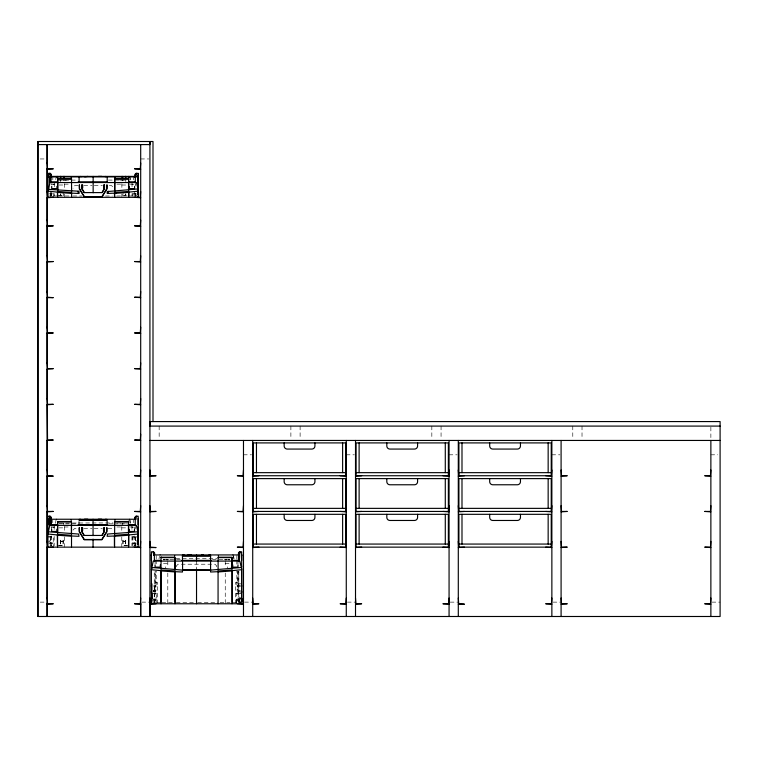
<?xml version="1.0" encoding="UTF-8"?>
<svg xmlns="http://www.w3.org/2000/svg" width="758" height="758" viewBox="0 0 758 758"><rect width="100%" height="100%" fill="white"/><g stroke="black" fill="none" stroke-linecap="round" stroke-linejoin="round"><path stroke-width="0.57" stroke-dasharray="3.79 2.84" d="M50.473 192.125L50.473 195.431L50.473 193.612M50.795 546.689L50.795 535.925L50.795 540.264L48.882 541.364M50.881 196.862L50.881 193.072M51.193 184.393L51.193 183.862M60.479 181.683L60.479 179.551M60.384 540.16L60.384 545.4M62.999 540.16L62.999 545.4L58.072 545.4M122.805 540.16L122.805 545.703L127.24 545.703M125.421 540.16L125.421 545.4M132.858 546.101L132.858 536.607L138.193 536.636M132.858 536.607L132.858 542.965L136.326 542.965M132.953 196.275L132.953 193.148M135.417 184.033L135.113 183.862M135.322 545.732L135.322 543.808M135.322 528.809L135.322 526.516M135.417 195.905L135.417 193.991M135.417 185.928L135.417 183.673M135.739 543.761L135.739 545.248L135.739 541.942L138.193 541.942M135.824 193.944L135.824 195.431L135.824 192.125M153.855 598.64L154.262 602.354M154.262 603.311L154.262 571.333M154.262 596.897L154.262 583.859L155.286 583.859L155.286 571.333M153.647 585.612L155.902 585.612L155.902 590.842L151.392 592.481M236.335 602.724L236.335 593.239L241.669 593.258M240.542 585.612L237.15 585.612L237.15 590.842L241.669 592.481L237.15 590.814M237.15 586.304L237.15 585.612M238.798 602.354L238.798 600.44M238.798 571.466L238.798 603.311M240.845 601.88L239.206 601.88L239.206 600.383M239.926 603.406L239.926 601.719L238.486 601.719L236.951 603.766M55.741 179.57L56.158 176.803M55.514 523.342L56.064 519.647M158.981 559.044L159.398 556.268M133.569 197.317L135.113 195.27L136.544 195.27M133.474 547.143L135.019 545.087L136.449 545.087M72.948 530.155L74.597 528.515L78.055 528.515M239.206 603.311L240.845 602.079M153.192 591.808L155.902 590.842M167.291 560.048L168.958 559.556M40.212 158.953L45.982 158.953M140.694 158.953L148.767 158.953M62.62 180.082L66.628 180.082M119.679 180.082L123.677 180.082M58.271 180.186L77.885 180.082M108.422 180.082L128.273 180.082M51.023 184.137L55.675 184.137M64.43 184.137L70.38 184.137M116.922 184.137L121.877 184.137M129.466 184.137L135.284 184.137M52.833 184.706L54.273 184.706M132.034 184.706L133.465 184.706M59.001 185.009L64.43 185.009M121.877 185.009L127.297 185.009M78.15 185.672L74.682 185.672L73.043 187.311L73.043 188.287M83.92 185.672L91.993 185.672M94.305 185.672L102.387 185.672M109.313 185.672L111.615 185.672L113.255 187.311L113.255 188.287M48.938 193.84L53.344 193.84M136.26 193.84L132.953 193.84L132.953 197.317M58.167 195.573L63.094 195.573L63.094 192.655M57.447 195.99L51.705 195.99L51.705 190.855M58.555 195.99L69.603 195.99M72.939 195.99L81.921 195.99M105.504 195.99L112.241 195.99M116.694 195.99L127.335 195.886M128.851 195.99L134.592 195.99L134.592 190.855M49.384 196.047L50.881 196.047M135.417 196.047L136.923 196.047M243.479 454.809L251.561 454.809M346.273 454.809L354.356 454.809M449.068 454.809L457.15 454.809M551.862 454.809L559.935 454.809M710.871 454.809L717.788 454.809M59.209 523.029L113.027 522.925M116.893 523.029L126.908 523.029M58.773 523.854L78.055 523.854M108.906 523.854L112.677 523.854M113.833 523.854L127.344 523.854M50.928 526.981L55.58 526.981M64.335 526.981L70.286 526.981M116.827 526.981L121.782 526.981M129.372 526.981L135.189 526.981M52.738 527.549L54.178 527.549M131.939 527.549L133.38 527.549M58.916 527.852L64.335 527.852M121.782 527.852L127.202 527.852M83.825 528.515L91.907 528.515M94.21 528.515L102.292 528.515M108.062 528.515L111.521 528.515L113.169 530.155M47.925 536.636L53.259 536.607L53.259 547.143M47.925 537.109L53.259 537.09M132.858 537.09L138.193 537.109M60.697 541.193L62.999 541.193M123.118 541.193L125.421 541.193M60.697 541.496L62.999 541.496M123.118 541.496L125.421 541.496M47.925 541.942L50.379 541.942L50.795 545.732M49.791 542.965L53.259 542.965M48.844 543.657L53.259 543.657M136.175 543.657L132.858 543.657L132.858 547.143M128.045 545.4L123.118 545.4L123.118 540.16M58.878 545.703L63.312 545.703L63.312 540.16M175.894 558.627L217.158 558.627M163.321 559.556L181.522 559.556M212.373 559.556L230.735 559.556M163.463 563.554L167.802 563.554M225.249 563.554L230.678 563.554M155.087 582.532L157.645 582.532L157.645 602.43M237.974 582.532L235.406 582.532L235.406 602.43M241.158 583.859L237.766 583.859L237.766 571.333M157.645 584.172L156.214 584.172L156.214 570.869M235.406 584.172L236.847 584.172L236.847 570.869M153.647 586.332L155.902 586.332L155.902 585.612M237.15 586.332L240.542 586.332M151.392 593.258L156.726 593.239L156.726 603.766M153.836 593.713L156.726 593.713M236.335 593.713L241.669 593.732M241.669 598.574L239.206 598.574L239.206 601.88M239.206 599.047L240.845 599.047M153.258 599.597L156.726 599.597M236.335 599.597L240.949 599.597M153.419 600.279L156.726 600.279M236.335 600.279L240.741 600.279M153.647 601.719L154.575 601.719L156.11 603.766M40.212 602.127L47.129 602.127M141.85 602.127L149.923 602.127M244.635 602.127L252.717 602.127M347.429 602.127L355.511 602.127M450.224 602.127L458.296 602.127M553.008 602.127L561.091 602.127M712.018 602.127L720.1 602.127M152.756 602.496L154.262 602.496M160.829 602.43L155.087 602.43L155.087 569.4M161.937 602.43L172.985 602.43M176.311 602.43L195.403 602.43M197.648 602.43L217.868 602.43M220.076 602.43L230.015 602.43M232.232 602.43L237.974 602.43L237.974 569.4M238.798 602.496L240.295 602.496M224.103 559.556L225.761 560.048M237.15 589.686L240.76 591.022M240.949 598.128L238.798 596.897L238.798 571.333M136.762 541.089L135.322 540.264L135.322 535.925L135.322 546.689M52.728 197.317L51.193 195.27L49.753 195.27L49.753 196.966M52.643 547.143L51.099 545.087L49.668 545.087L49.668 546.783M233.521 555.349L234.07 559.044M130.139 176.803L130.556 179.57M130.054 519.647L130.603 523.342M233.057 555.453L233.502 558.523M129.675 176.908L130.12 179.978M129.59 519.751L130.035 522.83M125.819 179.551L125.828 181.683M710.871 427.19L710.871 438.238M582.021 426.091L582.021 438.238M572.783 426.091L572.783 438.238M441.061 426.091L441.061 438.238M431.833 426.091L431.833 438.238M300.111 426.091L300.111 438.238M290.882 426.091L290.882 438.238M237.974 560.37L237.974 563.876M236.847 555.453L236.847 559.385M236.847 560.37L236.847 566.207M236.335 600.308L236.335 603.766M229.2 559.129L229.2 560.228M228.897 559.129L228.897 560.228M227.608 566.832L227.608 568.273M226.159 559.072L226.159 560.228M225.761 559.3L225.761 559.83M225.249 561.091L225.249 567.079M225.249 572.991L225.249 603.766M216.636 566.832L216.636 565.856L214.997 564.217L178.064 564.217L176.424 565.856L176.424 566.832M196.53 560.37L196.53 568.87M167.802 561.091L167.802 567.079M167.802 572.991L167.802 603.766M167.291 559.3L167.291 559.83M166.902 559.072L166.902 560.228M165.443 566.832L165.443 568.273M164.164 559.129L164.164 560.228M163.851 559.129L163.851 560.228M159.161 426.091L159.161 438.238M156.214 555.453L156.214 559.385M156.214 560.37L156.214 563.876M155.087 560.37L155.087 563.876M135.417 193.072L135.417 196.862M134.507 526.933L134.507 529.188M134.507 535.906L134.507 545.807M133.465 176.908L133.465 179.854M133.38 519.751L133.38 522.707M132.034 183.057L132.034 187.757M132.034 193.631L132.034 195.99M131.939 525.9L131.939 529.416M131.939 536.437L131.939 545.807M125.828 193.83L125.828 195.573L123.213 195.573L123.213 192.655M125.733 540.16L125.733 545.4M125.515 193.83L125.515 195.573M122.9 193.83L122.9 195.886M122.682 523.371L122.682 524.527M122.389 180.129L122.389 180.755M122.294 522.973L122.294 524.129M121.877 183.692L121.877 188.534M121.877 193.934L121.877 197.317M121.782 526.535L121.782 531.377M121.782 536.854L121.782 547.143M64.43 183.692L64.43 188.534M64.43 193.934L64.43 197.317M64.335 526.535L64.335 531.377M64.335 536.854L64.335 547.143M63.918 180.129L63.918 180.755M63.824 522.973L63.824 524.129M63.435 523.371L63.435 524.527M63.397 193.83L63.397 195.886M60.782 193.83L60.782 195.573M60.697 540.16L60.697 545.4M60.479 193.83L60.479 195.573M54.273 183.057L54.273 187.757M54.273 193.631L54.273 195.99M54.178 525.9L54.178 529.416M54.178 536.437L54.178 545.807M53.344 193.148L53.344 197.317M52.833 176.908L52.833 179.854M52.738 519.751L52.738 522.707M51.61 526.933L51.61 529.188M51.61 535.906L51.61 545.807M50.881 193.612L50.881 195.905M155.902 589.686L153.192 590.69L155.902 589.686"/><path stroke-width="1.14" d="M720.1 426.091L149.923 426.091L149.923 421.571L720.1 421.571L720.1 616.491L37.9 616.491L37.9 141.509L153.002 141.509L153.002 421.571M47.129 603.226L47.129 616.491L47.129 144.588L47.129 163.51M47.129 598.744L47.129 546.707M47.129 541.979L47.129 511.224M47.129 506.496L47.129 475.749M47.129 469.837L47.129 440.265M47.129 404.781L47.546 440.038L53.287 440.038L47.129 440.445M47.129 398.869L47.129 369.307M47.129 363.385L47.129 332.639M47.129 327.911L47.129 297.155M47.129 292.427L47.129 261.681M47.129 255.768L47.129 225.012M47.129 220.284L47.129 197.81M47.129 191.897L47.129 168.248M47.925 524.773L47.925 516.16M48.01 177.41L48.01 173.317M49.668 520.253L49.668 518.823L49.668 525.446M49.753 176.908L49.753 182.545L49.753 176.908L48.01 176.908M49.658 173.828L50.274 174.34M49.763 516.16L50.18 525.389M49.857 173.317L50.274 182.545M51.099 525.389L51.099 517.079L50.18 516.16L48.635 516.16M51.193 177.353L51.193 174.236L50.274 173.317L48.73 173.317M135.426 519.543L135.019 517.496M135.521 176.699L135.113 174.643M135.938 519.562L136.355 516.16M136.033 176.718L136.44 173.317M137.681 541.496L137.681 527.227L138.193 527.227M137.681 537.071L138.193 536.607M137.776 186.932L138.288 186.79L138.288 197.317M137.776 191.679L137.776 175.979L138.288 176.046M137.776 177.476L137.776 175.979M137.482 541.942L138.193 541.942L138.193 518.396M138.288 192.191L138.288 175.553M137.482 544.471L138.401 544.471L138.401 542.216L137.482 542.216M137.568 194.654L138.496 194.654L138.496 192.399L137.568 192.399M140.694 603.226L140.694 616.491L140.694 144.588M149.923 602.127L149.923 616.491L149.923 141.509L149.923 144.588L37.9 144.588M152.112 601.103L151.183 601.103L151.183 598.839L152.112 598.839M151.392 593.258L151.903 593.239L151.903 598.574L151.392 598.64L152.112 598.128M151.392 592.481L151.392 591.354M151.392 586.304L151.392 585.612M151.392 560.475L151.392 551.862M154.575 554.856L154.575 552.781L153.647 551.862L152.112 551.862M238.893 555.244L238.486 553.188M239.405 561.091L239.822 551.862M239.405 558.39L239.405 556.808M241.669 554.932L241.669 598.128M241.669 554.458L241.669 555.775M241.669 592.481L241.669 591.354M241.669 586.304L241.669 585.612M125.819 177.419L125.828 176.396M71.612 197.317L71.612 193.138L78.074 193.442L78.159 191.187L48.256 189.358L48.01 191.168L57.655 192.134L57.655 197.317M71.612 193.394L70.541 193.347L70.589 192.39L57.655 191.433L57.655 179.059M48.72 188.969L49.857 182.545L136.44 182.545L138.288 190.116M57.561 547.143L57.561 534.977L47.925 534.011L49.763 525.389L136.355 525.389L138.193 532.959M161.037 603.766L161.037 570.67L151.392 569.713L153.239 561.091L239.822 561.091L241.669 568.661L241.669 603.766M47.925 530.069L48.171 529.472M151.392 565.771L151.932 564.928M79.448 184.8L79.571 188.846L84.403 196.663L101.894 196.663L106.736 188.846L106.859 184.8M79.202 185.056L79.325 188.913L84.271 196.909L102.036 196.909L106.982 188.913L107.105 185.056M79.353 527.644L79.476 531.69L84.318 539.506L101.799 539.506L106.641 531.69L106.764 527.644M79.107 527.9L79.23 531.756L84.176 539.753L101.942 539.753L106.887 531.756L107.011 527.9M137.568 189.519L138.288 188.287M137.482 532.362L138.193 531.14M101.942 192.598L104.234 188.704L104.234 185.056M104.481 184.8L104.481 188.77L102.226 192.598L84.072 192.598L81.826 188.77L81.826 184.8M101.847 535.442L104.14 531.548L104.14 527.9M104.386 527.644L104.386 531.614L102.131 535.442L83.986 535.442L81.731 531.614L81.731 527.644M210.582 570.12L240.959 567.515M106.707 519.239L106.243 520.054L79.874 520.054L79.41 519.239M210.184 554.932L209.71 555.756L183.351 555.756L182.877 554.932M105.258 176.803L105.75 176.396M105.163 519.647L105.703 519.239M208.639 555.349L209.18 554.932M81.826 188.77L82.072 185.056M81.731 531.614L81.978 527.9M137.577 188.969L107.21 191.575L107.21 193.47L114.695 193.138L114.695 197.317M138.288 191.168L128.642 192.134L128.642 197.317M137.482 531.813L107.522 534.049L107.115 536.313L114.6 535.982L114.6 547.143M138.193 534.011L128.557 534.977L128.557 547.143M241.669 569.713L232.024 570.67L232.024 603.766M128.642 192.39L114.695 193.394M128.557 535.233L114.6 536.247M232.024 570.935L218.067 571.939M128.547 179.059L114.695 179.059L114.695 192.447L128.642 191.433L128.642 179.059M101.79 176.396L98.36 176.396M101.695 519.239L98.275 519.239M47.129 163.055L47.546 168.797L53.287 168.797L47.129 169.214M140.694 163.055L140.277 168.797L134.536 168.797L140.694 169.214M137.568 173.317L136.033 173.317L135.113 174.236L135.113 177.353M48.01 173.828L50.274 173.828M136.033 173.828L138.288 173.828M51.193 174.643L50.786 176.699M87.937 176.396L84.678 176.803M56.623 176.396L50.985 176.396L50.985 182.545M129.675 176.396L135.312 176.396L135.312 182.545L135.312 181.825L129.04 181.825L129.04 182.545M51.705 176.908L134.592 176.908M136.544 176.908L138.288 176.908M137.776 177.41L138.288 177.41M57.76 179.059L71.612 179.059M50.985 181.825L57.267 181.825L57.267 182.545M78.188 181.825L106.963 181.825M82.177 185.066L82.707 185.066L82.707 188.022L82.177 188.022M47.129 191.575L47.546 197.317L140.277 197.317L140.694 191.575M138.288 191.679L137.568 191.679L138.288 191.964M137.568 192.125L138.288 192.125M137.568 192.807L138.496 192.807M137.568 194.238L138.496 194.238M137.568 196.805L138.288 196.805M47.129 197.734L53.287 197.317M140.694 197.734L134.536 197.317M47.129 220.095L47.546 225.837L53.287 225.837L47.129 226.244M140.694 220.095L140.277 225.837L134.536 225.837L140.694 226.244M47.129 255.797L47.546 261.538L53.287 261.538L47.129 261.946M140.694 255.797L140.277 261.538L134.536 261.538L140.694 261.946M47.129 291.498L47.546 297.24L53.287 297.648L47.129 297.648M140.694 291.498L140.277 297.24L134.536 297.24L140.694 297.648M47.129 327.191L47.546 332.942L53.287 332.942L47.129 333.349M140.694 327.191L140.277 332.942L134.536 332.942L140.694 333.349M47.129 362.892L47.546 368.634L53.287 368.634L47.129 369.051M140.694 362.892L140.277 368.634L134.536 368.634L140.694 369.051M47.129 398.594L47.546 404.336L53.287 404.336L47.129 404.753M140.694 398.594L140.277 404.336L134.536 404.336L140.694 404.753M140.694 434.296L140.277 440.038L134.536 440.038L140.694 440.445M149.923 440.445L720.1 440.445M47.129 469.998L47.546 475.74L53.287 476.147L47.129 476.147M140.694 469.998L140.277 475.74L134.536 475.74L140.694 476.147M149.923 469.998L150.33 475.74L156.082 475.74L149.923 476.147M243.479 469.998L243.072 475.74L237.33 475.74L243.479 476.147M252.717 469.998L253.125 475.74L345.866 475.74L346.273 469.998M449.068 469.998L448.66 475.74L355.919 475.74M458.296 469.998L458.713 475.74L551.445 475.74L551.862 469.998M561.091 469.998L561.498 475.74L567.249 475.74L561.091 476.147M710.871 469.998L710.454 475.74L704.713 475.74L710.871 476.147M253.38 472.66L345.705 472.66M356.033 472.66L448.366 472.66M458.912 472.66L551.237 472.66M252.717 476.147L258.876 475.74M346.273 476.147L340.124 475.74M355.511 476.147L361.661 475.74M449.068 476.147L442.909 475.74M458.296 476.147L464.455 475.74M551.862 476.147L545.703 475.74M47.129 505.69L47.546 511.442L53.287 511.442L47.129 511.849M140.694 505.69L140.277 511.442L134.536 511.442L140.694 511.849M149.923 505.69L150.33 511.442L156.082 511.442L149.923 511.849M243.479 505.69L243.072 511.442L237.33 511.442L243.479 511.849M252.717 505.69L253.125 511.442L345.866 511.442L346.273 505.69M449.068 505.69L448.66 511.442L355.919 511.442M458.296 505.69L458.713 511.442L551.445 511.442L551.862 505.69M561.091 505.69L561.498 511.442L567.249 511.442L561.091 511.849M710.871 505.69L710.454 511.442L704.713 511.442L710.871 511.849M253.38 508.362L345.705 508.362M356.033 508.362L448.366 508.362M458.912 508.362L551.237 508.362M252.717 511.849L258.876 511.442M346.273 511.849L340.124 511.442M355.511 511.849L361.661 511.442M449.068 511.849L442.909 511.442M458.296 511.849L464.455 511.442M551.862 511.849L545.703 511.442M137.482 516.16L135.938 516.16L135.019 517.079L135.019 519.154M49.564 516.672L50.18 516.672M49.564 517.183L50.18 517.183M51.099 517.496L50.691 519.543M87.843 519.239L84.422 519.239M56.537 519.239L50.9 519.239L50.9 525.389M56.746 519.239L129.372 519.239M129.58 519.239L135.218 519.239L135.218 525.389L135.218 524.669L128.945 524.669L128.945 525.389M78.984 520.263L105.959 520.263M57.665 521.902L71.517 521.902L71.517 535.29L57.561 534.276L57.561 521.902M114.6 521.902L128.453 521.902M50.9 524.669L57.172 524.669L57.172 525.389M78.093 524.669L107.797 524.669M104.035 527.909L103.505 527.909L103.505 530.865L104.035 530.865M47.129 541.392L47.546 547.143L140.277 547.143L140.694 541.392M149.923 541.392L150.33 547.143L156.082 547.551L149.923 547.551M243.479 541.392L243.072 547.143L237.33 547.143L243.479 547.551M252.717 541.392L253.125 547.143L345.866 547.143L346.273 541.392M449.068 541.392L448.66 547.143L355.919 547.143M458.296 541.392L458.713 547.143L551.445 547.143L551.862 541.392M561.091 541.392L561.498 547.143L567.249 547.143L561.091 547.551M710.871 541.392L710.454 547.143L704.713 547.143L710.871 547.551M138.193 541.496L137.482 541.496L138.193 541.904M137.482 542.624L138.401 542.624M137.482 544.064L138.401 543.96M253.38 544.064L345.705 544.064M356.033 544.064L448.366 544.064M458.912 544.064L551.237 544.064M137.482 546.622L138.193 546.622M47.129 547.551L53.287 547.143M140.694 547.551L134.536 547.143M252.717 547.551L258.876 547.143M346.273 547.551L340.124 547.143M355.511 547.551L361.661 547.143M449.068 547.551L442.909 547.143M458.296 547.551L464.455 547.143M551.862 547.551L545.703 547.143M240.949 551.862L239.405 551.862L238.486 552.781L238.486 561.091M239.405 552.374L240.021 552.374M239.405 552.885L240.021 552.885M154.575 553.188L154.158 555.244M191.319 554.932L187.889 554.932M160.004 554.932L154.367 554.932L154.367 561.091M160.213 554.932L232.848 554.932M233.057 554.932L238.694 554.932L238.694 561.091L238.694 560.37L232.412 560.37L232.412 561.091M182.327 555.965L210.601 555.965M161.132 557.225L174.88 557.225L174.88 569.419M161.132 557.604L174.984 557.604L174.984 570.982L161.037 569.978L161.037 556.836M218.067 557.604L231.92 557.604M154.367 560.37L160.639 560.37L160.639 561.091M181.787 560.37L211.491 560.37M151.392 583.859L151.903 583.859L151.903 598.128L151.392 598.128L151.392 603.766L151.392 554.932M47.129 598.024L47.546 603.766L53.287 603.766L47.129 604.173M140.694 598.024L140.277 603.766L134.536 603.766L140.694 604.173M149.923 598.024L150.33 603.766L243.072 603.766L243.479 598.024M252.717 598.024L253.125 603.766L258.876 603.766L252.717 604.173M346.273 598.024L345.866 603.766L340.124 603.766L346.273 604.173M355.511 598.024L355.919 603.766L361.661 603.766L355.511 604.173M449.068 598.024L448.66 603.766L442.909 603.766L449.068 604.173M458.296 598.024L458.713 603.766L464.455 604.173L458.296 604.173M551.862 598.024L551.445 603.766L545.703 603.766L551.862 604.173M561.091 598.024L561.498 603.766L567.249 603.766L561.091 604.173M710.871 598.024L710.454 603.766L704.713 603.766L710.871 604.173M151.183 599.256L152.112 599.256M151.183 600.687L152.112 600.687M151.392 603.254L152.112 603.254M149.923 604.173L156.082 603.766M243.479 604.173L237.33 603.766M201.742 554.932L203.476 554.941M78.159 191.187L79.097 191.575L79.097 193.47L78.074 193.442M70.589 192.39L71.612 192.447L71.508 178.68L57.76 178.68L57.76 189.87M71.517 536.247L57.561 535.233M174.984 571.939L161.037 570.935M70.541 193.347L57.655 192.39M48.635 531.813L78.595 534.049L79.003 536.313L71.517 535.982L71.517 547.143M152.102 567.515L182.47 570.12L182.47 572.015L174.984 571.684L174.984 603.766M137.748 186.383L138.288 187.226M137.653 529.226L138.193 530.069M80.566 176.396L81.04 176.803M183.938 554.932L184.421 555.349M80.471 519.239L80.954 519.647M153.239 551.862L153.647 555.254M241.423 565.174L241.669 566.832M82.072 188.704L84.365 192.598M81.978 531.548L84.271 535.442M151.392 566.832L152.112 568.064M115.718 192.39L115.756 193.347M108.138 191.187L108.223 193.442M60.479 176.396L60.479 177.419M710.871 440.445L710.871 616.491M561.091 440.445L561.091 616.491M551.862 440.445L551.862 616.491M551.237 475.74L551.237 442.909L458.912 442.909L458.912 475.74M551.237 511.442L551.237 478.611L458.912 478.611L458.912 511.442M551.237 547.143L551.237 514.312L458.912 514.312L458.912 547.143M548.157 442.909L548.157 472.66M548.157 478.611L548.157 508.362M548.157 514.312L548.157 544.064M520.462 442.909L520.462 445.988A3.079 3.079 0 0 1 517.382 449.068L492.766 449.068A3.079 3.079 0 0 1 489.687 445.988L489.687 442.909M520.462 478.611L520.462 481.69A3.079 3.079 0 0 1 517.382 484.769L492.766 484.769A3.079 3.079 0 0 1 489.687 481.69L489.687 478.611M520.462 514.312L520.462 517.392A3.079 3.079 0 0 1 517.382 520.471L492.766 520.471A3.079 3.079 0 0 1 489.687 517.392L489.687 514.312M461.992 442.909L461.992 472.66M461.992 478.611L461.992 508.362M461.992 514.312L461.992 544.064M458.296 440.445L458.296 616.491M449.068 440.445L449.068 616.491M448.366 475.74L448.366 442.909L356.033 442.909L356.033 475.74M448.366 511.442L448.366 478.611L356.033 478.611L356.033 511.442M448.366 547.143L448.366 514.312L356.033 514.312L356.033 547.143M445.287 442.909L445.287 472.66M445.287 478.611L445.287 508.362M445.287 514.312L445.287 544.064M417.592 442.909L417.592 445.988A3.079 3.079 0 0 1 414.512 449.068L389.887 449.068A3.079 3.079 0 0 1 386.817 445.988L386.817 442.909M417.592 478.611L417.592 481.69A3.079 3.079 0 0 1 414.512 484.769L389.887 484.769A3.079 3.079 0 0 1 386.817 481.69L386.817 478.611M417.592 514.312L417.592 517.392A3.079 3.079 0 0 1 414.512 520.471L389.887 520.471A3.079 3.079 0 0 1 386.817 517.392L386.817 514.312M359.112 442.909L359.112 472.66M359.112 478.611L359.112 508.362M359.112 514.312L359.112 544.064M355.511 440.445L355.511 616.491M346.273 440.445L346.273 616.491M345.705 475.74L345.705 442.909L253.38 442.909L253.38 475.74M345.705 511.442L345.705 478.611L253.38 478.611L253.38 511.442M345.705 547.143L345.705 514.312L253.38 514.312L253.38 547.143M342.625 442.909L342.625 472.66M342.625 478.611L342.625 508.362M342.625 514.312L342.625 544.064M314.93 442.909L314.93 445.988A3.079 3.079 0 0 1 311.851 449.068L287.235 449.068A3.079 3.079 0 0 1 284.155 445.988L284.155 442.909M314.93 478.611L314.93 481.69A3.079 3.079 0 0 1 311.851 484.769L287.235 484.769A3.079 3.079 0 0 1 284.155 481.69L284.155 478.611M314.93 514.312L314.93 517.392A3.079 3.079 0 0 1 311.851 520.471L287.235 520.471A3.079 3.079 0 0 1 284.155 517.392L284.155 514.312M256.46 442.909L256.46 472.66M256.46 478.611L256.46 508.362M256.46 514.312L256.46 544.064M252.717 440.445L252.717 616.491M243.479 440.445L243.479 616.491M241.669 551.862L241.669 560.475M239.102 556.779L239.102 558.419M238.59 555.453L238.59 559.044M238.306 560.37L238.306 561.091M237.974 564.89L237.974 567.145L232.744 567.145L232.744 564.89M232.232 570.585L232.232 602.43M232.024 557.604L232.024 569.978L218.067 570.982L218.171 557.225L231.92 557.225L231.92 568.415M218.399 555.453L218.399 556.211M218.067 603.766L218.067 571.684L210.582 572.015L210.582 555.349M196.53 554.932L196.53 561.091M196.53 569.163L196.53 603.766M182.574 562.057L182.574 568.964M182.47 555.349L182.47 561.091M175.193 571.759L175.193 602.43M174.653 555.453L174.653 556.211M160.829 570.585L160.829 602.43M160.317 564.89L160.317 567.145L155.087 567.145L155.087 564.89M154.755 560.37L154.755 561.091M151.392 554.231L151.392 555.775M151.183 598.839L151.183 601.103M138.496 192.399L138.496 194.654M138.288 173.317L138.288 177.476M138.288 179.163L138.288 184.905M138.401 542.216L138.401 544.471M138.193 516.16L138.193 524.773M138.193 528.98L138.193 547.143M134.924 181.825L134.924 182.545M134.829 524.669L134.829 525.389M134.592 186.345L134.592 188.6L129.362 188.6L129.362 186.345M134.507 529.188L134.507 531.443L129.267 531.443L129.267 529.188M129.466 177.211L129.466 176.396L56.831 176.396L56.831 177.211M128.851 191.878L128.851 195.99M128.756 534.797L128.756 545.807M128.566 176.396L128.566 177.419M128.547 189.87L128.547 178.68L114.799 178.68L114.799 190.874M128.557 521.144L128.557 534.276L114.6 535.29L114.704 521.523L128.453 521.523L128.453 532.722M125.515 176.396L125.515 177.419M122.777 176.396L122.777 177.419M121.877 176.396L121.877 177.211M115.027 176.908L115.027 177.666M114.932 519.751L114.932 520.509M114.486 192.911L114.486 195.99M114.401 535.906L114.401 545.807M107.21 176.803L107.21 182.545M107.115 519.647L107.115 525.389M93.149 176.396L93.149 192.778M93.054 519.239L93.054 535.688M93.054 539.128L93.054 547.143M79.097 176.803L79.097 182.545M79.003 521.902L79.003 525.389M71.413 533.717L71.413 521.523L57.665 521.523L57.665 532.722M71.28 176.908L71.28 177.666M71.186 519.751L71.186 520.509M64.43 176.396L64.43 177.211M63.52 176.396L63.52 177.419M60.782 176.396L60.782 177.419M57.741 176.396L57.741 177.419M57.447 191.878L57.447 195.99M57.362 534.797L57.362 545.807M56.935 186.345L56.935 188.6L51.705 188.6L51.705 186.345M56.85 529.188L56.85 531.443L51.61 531.443L51.61 529.188M51.373 181.825L51.373 182.545M51.288 524.669L51.288 525.389M50.994 519.751L50.994 523.342M50.578 178.234L50.578 179.873M50.483 521.078L50.483 522.717M50.274 178.234L50.274 179.873M50.18 521.078L50.18 522.717M48.01 175.553L48.01 197.317M47.925 518.396L47.925 547.143M37.9 141.509L37.9 616.491M241.868 598.839L241.868 601.103L241.868 598.839M182.991 569.751L182.574 570.139L210.478 570.111L182.991 569.751M104.13 185.066L103.59 185.066L103.59 188.022L104.13 188.022L104.13 185.066M82.613 527.909L82.082 527.909L82.082 530.865L82.613 530.865L82.613 527.909"/></g></svg>
